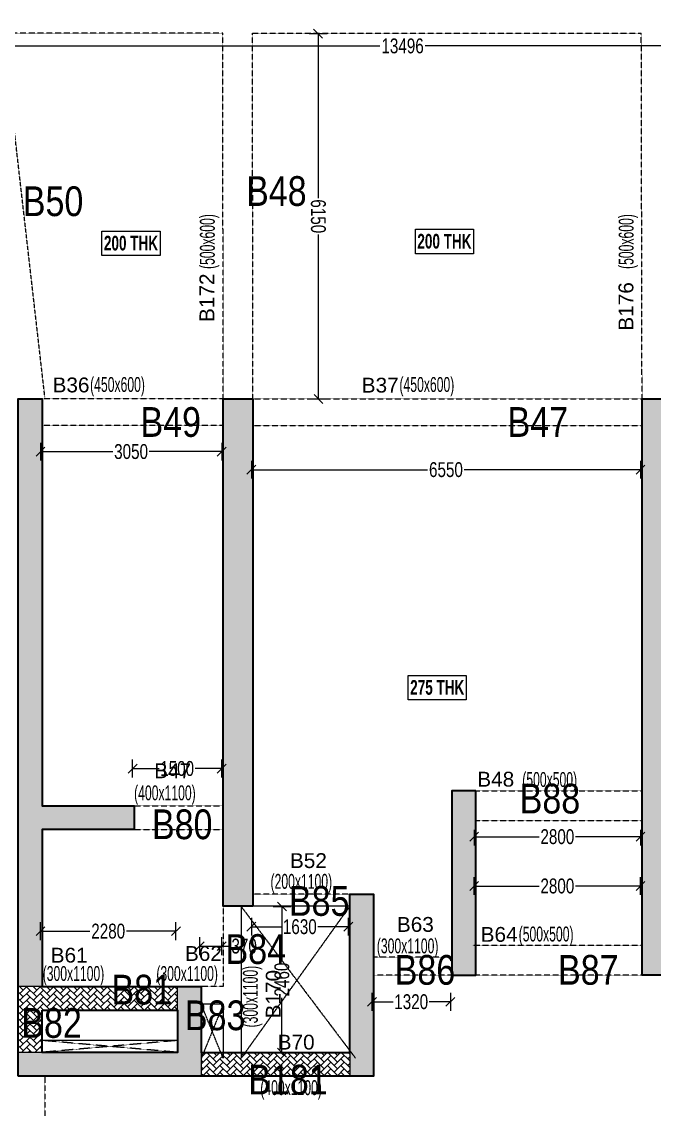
# Model space of a CAD drawing. Header units: millimetres. Extents: x 13 to 72195, y 3 to 63794.
# Drawn here: x 41681 to 52327, y 24773 to 43075 of the extents above; entities that cross this region are included whole.
import ezdxf
from ezdxf.enums import TextEntityAlignment as Align

# ---------------------------------------------------------------- set-up
doc = ezdxf.new("R2010")
doc.units = ezdxf.units.MM
doc.linetypes.add('HIDDEN', pattern=[0.375, 0.25, -0.125])
for name, color, linetype, lineweight in [('A-FLOR-IDEN', 11, 'Continuous', 9), ('A-HIDD-ABVE', 8, 'HIDDEN', 20), ('S-BEAM', 7, 'Continuous', 18), ('S-BEAM-IDEN', 2, 'Continuous', 9), ('S-COL HATCH', 9, 'Continuous', 0), ('S-COLS', 5, 'Continuous', 35)]:
    doc.layers.add(name, color=color, linetype=linetype, lineweight=lineweight)
for name, color, linetype in [('Abhinav working', 6, 'Continuous'), ('Beam Nos', 7, 'Continuous'), ('changes', 7, 'Continuous')]:
    doc.layers.add(name, color=color, linetype=linetype)
doc.styles.add('Dim.s & Anno.(Misc.)', font='ARIALN.TTF')
doc.styles.add('SC-BBS1', font='SansSerif')
doc.styles.add('SOBHA', font='swisscl.ttf')
doc.styles.add('Swis721 LtCn BT', font='swisscl.ttf', dxfattribs={"width": 0.9, "height": 233.355162})
doc.styles.add('Swis721 LtCn BT_B', font='', dxfattribs={"width": 0.9, "height": 246.918336})
doc.styles.get('Swis721 LtCn BT_B').set_extended_font_data('Swis721 LtCn BT', bold=True)
doc.dimstyles.new('S-100', dxfattribs={"dimscale": 100, "dimtxt": 2.5, "dimasz": 1.5, "dimexe": 1.5, "dimexo": 1.5, "dimgap": 0.1, "dimtad": 0, "dimdec": 0, "dimrnd": 0.0005, "dimzin": 0, "dimdsep": 46, "dimtxsty": 'SOBHA', "dimblk": 'OBLIQUE', "dimcen": 0.09, "dimclrd": 8, "dimclre": 8, "dimclrt": 6, "dimadec": 0, "dimazin": 0, "dimtfac": 1, "dimtdec": 0, "dimtofl": 0, "dimtmove": 0, "dimatfit": 3, "dimfxl": 1.5, "dimfxlon": 1, "dimtolj": 1, "dimtzin": 0, "dimlwd": -1, "dimlwe": -1, "dimarcsym": 0})

# ---------------------------------------------------------------- blocks, each defined once
blk = doc.blocks.new('A$C0921b736')
at = {"layer": 'S-COL HATCH', "transparency": 33554687}
h = blk.add_hatch(color=256, dxfattribs=at)
h.dxf.hatch_style = 1
h.paths.add_polyline_path([(29725, 12785), (30125, 12785), (30125, 15425), (31675, 15425), (31675, 15825), (30125, 15825), (30125, 22675), (29725, 22675)])
h = blk.add_hatch(color=256, dxfattribs=at)
h.dxf.hatch_style = 1
h.paths.add_polyline_path([(33675, 14135), (33175, 14135), (33175, 22675), (33675, 22675)])
h = blk.add_hatch(color=256, dxfattribs=at)
h.dxf.hatch_style = 1
h.paths.add_polyline_path([(40725, 12975), (40225, 12975), (40225, 22675), (40725, 22675)])
h = blk.add_hatch(color=256, dxfattribs=at)
h.dxf.hatch_style = 1
h.paths.add_polyline_path([(37425, 16075), (37025, 16075), (37025, 12975), (37425, 12975)])
h = blk.add_hatch(color=256, dxfattribs=at)
h.dxf.hatch_style = 1
h.paths.add_polyline_path([(35305, 11675), (35305, 11275), (35705, 11275), (35705, 14335), (35305, 14335)])
h = blk.add_hatch(color=256, dxfattribs=at)
h.dxf.hatch_style = 1
h.paths.add_polyline_path([(32805, 11275), (32805, 11675), (32805, 12785), (32405, 12785), (32405, 12385), (32405, 11675), (30125, 11675), (29725, 11675), (29725, 11275)])
at = {"layer": 'S-COL HATCH'}
h = blk.add_hatch(dxfattribs=at)
h.set_pattern_fill('AR-HBONE', color=256, scale=20)
h.set_pattern_definition([(45, (-31794446.854, 20735559.75), (0, 113.13708499), [240, -80]), (135, (-31794390.286, 20735616.32), (9e-15, 113.13708499), [240, -80])])
h.paths.add_polyline_path([(30125, 12385), (30125, 11692), (30125, 11692), (30125, 11675), (29725, 11675), (29725, 12785), (32405, 12785), (32405, 12485), (32405, 12385)])
h = blk.add_hatch(dxfattribs=at)
h.set_pattern_fill('AR-HBONE', color=256, scale=20)
h.set_pattern_definition([(45, (-31966103.18, 21022167.41), (0, 113.13708499), [240, -80]), (135, (-31966046.61, 21022223.98), (9e-15, 113.13708499), [240, -80])])
h.paths.add_polyline_path([(35305, 11275), (35305, 11675), (32805, 11675), (32805, 11275)])
at = {"layer": 'changes'}
for p, q in [((30125, 12785), (29725, 12785)), ((32405, 12385), (32405, 12785)), ((30125, 11675), (29725, 11675)), ((32805, 11675), (32805, 11275)), ((35305, 11675), (35305, 11275))]:
    blk.add_line(p, q, dxfattribs=at)
at = {"layer": 'S-COLS'}
blk.add_lwpolyline([(29725, 11275), (29725, 22675), (30125, 22675), (30125, 15825), (31675, 15825), (31675, 15425), (30125, 15425), (30125, 12785), (32805, 12785), (32805, 11675), (35305, 11675), (35305, 14335), (35705, 14335), (35705, 11275), (29725, 11275)], dxfattribs=at)
for points in [[(33675, 14135), (33175, 14135), (33175, 22675), (33675, 22675)], [(30125, 12385), (32405, 12385), (32405, 11675), (30125, 11675)]]:
    blk.add_lwpolyline(points, close=True, dxfattribs=at)
at = {"layer": 'S-COLS', "elevation": 0}
for points in [[(40725, 12975), (40225, 12975), (40225, 22675), (40725, 22675)], [(37425, 16075), (37025, 16075), (37025, 12975), (37425, 12975)]]:
    blk.add_lwpolyline(points, close=True, dxfattribs=at)
blk = doc.blocks.new('_OBLIQUE')
at = {"color": 0, "linetype": 'ByBlock'}
blk.add_line((-0.5, -0.5), (0.5, 0.5), dxfattribs=at)
blk = doc.blocks.new('*D335')
at = {"layer": 'Abhinav working', "color": 8, "transparency": 16777216}
for p, q in [((41343, 42726), (41343, 42518)), ((41343, 42668), (47709, 42667)), ((54839, 42667), (48473, 42667)), ((54839, 42725), (54839, 42517))]:
    blk.add_line(p, q, dxfattribs=at)
at = {"layer": 'Defpoints', "color": 0, "transparency": 16777216}
for p in [(41343, 42876, 0), (54839, 42875), (41343, 42668)]:
    blk.add_point(p, dxfattribs=at)
at = {"layer": 'Abhinav working', "color": 8, "transparency": 16777216, "xscale": 150, "yscale": 150, "zscale": 150}
for p, rotation in [((41343, 42668), 179.9950339990101), ((54839, 42667), 359.9950339990102)]:
    blk.add_blockref('_OBLIQUE', p, dxfattribs=dict(at, rotation=rotation))
at = {"layer": 'Abhinav working', "color": 6, "transparency": 16777216, "insert": (48091, 42667), "char_height": 250, "attachment_point": 5, "rotation": 359.995, "style": 'SOBHA'}
blk.add_mtext('\\A1;13496', dxfattribs=at)
blk = doc.blocks.new('*D349')
at = {"layer": 'Abhinav working', "color": 8, "transparency": 16777216}
for p, q in [((45546, 35686), (45546, 35386)), ((45546, 35536), (48513, 35536)), ((52096, 35536), (49128, 35536)), ((52096, 35686), (52096, 35386))]:
    blk.add_line(p, q, dxfattribs=at)
at = {"layer": 'Defpoints', "color": 0, "transparency": 16777216}
for p in [(45546, 36275), (52096, 36275, 0), (52096, 35536)]:
    blk.add_point(p, dxfattribs=at)
at = {"layer": 'Abhinav working', "color": 8, "transparency": 16777216, "xscale": 150, "yscale": 150, "zscale": 150, "rotation": 180}
blk.add_blockref('_OBLIQUE', (45546, 35536), dxfattribs=at)
at = {"layer": 'Abhinav working', "color": 8, "transparency": 16777216, "xscale": 150, "yscale": 150, "zscale": 150}
blk.add_blockref('_OBLIQUE', (52096, 35536), dxfattribs=at)
at = {"layer": 'Abhinav working', "color": 6, "transparency": 16777216, "insert": (48821, 35536), "char_height": 250, "attachment_point": 5, "style": 'SOBHA'}
blk.add_mtext('\\A1;6550', dxfattribs=at)
blk = doc.blocks.new('*D350')
at = {"layer": 'Abhinav working', "color": 8, "transparency": 16777216}
for p, q in [((46519, 42876), (46819, 42876)), ((46669, 42876), (46672, 40108)), ((46676, 36726), (46673, 39494)), ((46526, 36726), (46826, 36726))]:
    blk.add_line(p, q, dxfattribs=at)
at = {"layer": 'Defpoints', "color": 0, "transparency": 16777216}
for p in [(45538, 42875), (45546, 36725), (46676, 36726)]:
    blk.add_point(p, dxfattribs=at)
at = {"layer": 'Abhinav working', "color": 8, "transparency": 16777216, "xscale": 150, "yscale": 150, "zscale": 150}
for p, rotation in [((46669, 42876), 90.0691636443754), ((46676, 36726), 270.0691636443754)]:
    blk.add_blockref('_OBLIQUE', p, dxfattribs=dict(at, rotation=rotation))
at = {"layer": 'Abhinav working', "color": 6, "transparency": 16777216, "insert": (46672, 39801), "char_height": 250, "attachment_point": 5, "rotation": 270.0692, "style": 'SOBHA'}
blk.add_mtext('\\A1;6150', dxfattribs=at)
blk = doc.blocks.new('*D351')
at = {"layer": 'Abhinav working', "color": 8, "transparency": 16777216}
for p, q in [((41996, 35990), (41996, 35690)), ((45046, 35990), (45046, 35690)), ((41996, 35840), (43214, 35840)), ((45046, 35840), (43827, 35840))]:
    blk.add_line(p, q, dxfattribs=at)
at = {"layer": 'Defpoints', "color": 0, "transparency": 16777216}
for p in [(41996, 36275), (45046, 36275), (45046, 35840)]:
    blk.add_point(p, dxfattribs=at)
at = {"layer": 'Abhinav working', "color": 8, "transparency": 16777216, "xscale": 150, "yscale": 150, "zscale": 150}
for p, rotation in [((41996, 35840), 180.0001394134998), ((45046, 35840), 0.0001394134998965)]:
    blk.add_blockref('_OBLIQUE', p, dxfattribs=dict(at, rotation=rotation))
at = {"layer": 'Abhinav working', "color": 6, "transparency": 16777216, "insert": (43521, 35840), "char_height": 250, "attachment_point": 5, "rotation": 0.0001, "style": 'SOBHA'}
blk.add_mtext('\\A1;3050', dxfattribs=at)
blk = doc.blocks.new('*D379')
at = {"layer": 'Abhinav working', "color": 8, "transparency": 16777216}
for p, q in [((43546, 30356), (43546, 30656)), ((45046, 30356), (45046, 30656)), ((43546, 30506), (43992, 30506)), ((45046, 30506), (44599, 30506))]:
    blk.add_line(p, q, dxfattribs=at)
at = {"layer": 'Defpoints', "color": 0, "transparency": 16777216}
for p in [(45046, 30506), (43546, 29875), (45046, 29875)]:
    blk.add_point(p, dxfattribs=at)
at = {"layer": 'Abhinav working', "color": 8, "transparency": 16777216, "xscale": 150, "yscale": 150, "zscale": 150, "rotation": 180}
blk.add_blockref('_OBLIQUE', (43546, 30506), dxfattribs=at)
at = {"layer": 'Abhinav working', "color": 8, "transparency": 16777216, "xscale": 150, "yscale": 150, "zscale": 150}
blk.add_blockref('_OBLIQUE', (45046, 30506), dxfattribs=at)
at = {"layer": 'Abhinav working', "color": 6, "transparency": 16777216, "insert": (44296, 30506), "char_height": 250, "attachment_point": 5, "style": 'SOBHA'}
blk.add_mtext('\\A1;1500', dxfattribs=at)
blk = doc.blocks.new('*D380')
at = {"layer": 'Abhinav working', "color": 8, "transparency": 16777216}
for p, q in [((41996, 27619), (41996, 27919)), ((44276, 27619), (44276, 27919)), ((41996, 27769), (42829, 27769)), ((44276, 27769), (43442, 27769))]:
    blk.add_line(p, q, dxfattribs=at)
at = {"layer": 'Defpoints', "color": 0, "transparency": 16777216}
for p in [(44276, 27769), (41996, 26835), (44276, 26835)]:
    blk.add_point(p, dxfattribs=at)
at = {"layer": 'Abhinav working', "color": 8, "transparency": 16777216, "xscale": 150, "yscale": 150, "zscale": 150, "rotation": 180}
blk.add_blockref('_OBLIQUE', (41996, 27769), dxfattribs=at)
at = {"layer": 'Abhinav working', "color": 8, "transparency": 16777216, "xscale": 150, "yscale": 150, "zscale": 150}
blk.add_blockref('_OBLIQUE', (44276, 27769), dxfattribs=at)
at = {"layer": 'Abhinav working', "color": 6, "transparency": 16777216, "insert": (43136, 27769), "char_height": 250, "attachment_point": 5, "style": 'SOBHA'}
blk.add_mtext('\\A1;2280', dxfattribs=at)
blk = doc.blocks.new('*D382')
at = {"layer": 'Abhinav working', "color": 8, "transparency": 16777216}
for p, q in [((44676, 27367), (44676, 27667)), ((45046, 27367), (45046, 27667)), ((44676, 27517), (45046, 27517)), ((45046, 27517), (45196, 27517))]:
    blk.add_line(p, q, dxfattribs=at)
at = {"layer": 'Defpoints', "color": 0, "transparency": 16777216}
for p in [(45046, 27517), (44676, 26835), (45046, 26835)]:
    blk.add_point(p, dxfattribs=at)
at = {"layer": 'Abhinav working', "color": 8, "transparency": 16777216, "xscale": 150, "yscale": 150, "zscale": 150, "rotation": 180}
blk.add_blockref('_OBLIQUE', (44676, 27517), dxfattribs=at)
at = {"layer": 'Abhinav working', "color": 8, "transparency": 16777216, "xscale": 150, "yscale": 150, "zscale": 150}
blk.add_blockref('_OBLIQUE', (45046, 27517), dxfattribs=at)
at = {"layer": 'Abhinav working', "color": 6, "transparency": 16777216, "insert": (45424, 27517), "char_height": 250, "attachment_point": 5, "style": 'SOBHA'}
blk.add_mtext('\\A1;370', dxfattribs=at)
blk = doc.blocks.new('*D383')
at = {"layer": 'Abhinav working', "color": 8, "transparency": 16777216}
for p, q in [((45910, 28185), (46210, 28185)), ((46060, 28185), (46060, 27262)), ((46060, 25725), (46060, 26648)), ((45910, 25725), (46210, 25725))]:
    blk.add_line(p, q, dxfattribs=at)
at = {"layer": 'Defpoints', "color": 0, "transparency": 16777216}
for p in [(45346, 28185), (45346, 25725), (46060, 25725)]:
    blk.add_point(p, dxfattribs=at)
at = {"layer": 'Abhinav working', "color": 8, "transparency": 16777216, "xscale": 150, "yscale": 150, "zscale": 150}
for p, rotation in [((46060, 28185), 90), ((46060, 25725), 270)]:
    blk.add_blockref('_OBLIQUE', p, dxfattribs=dict(at, rotation=rotation))
at = {"layer": 'Abhinav working', "color": 6, "transparency": 16777216, "insert": (46060, 26955), "char_height": 250, "attachment_point": 5, "rotation": 90, "style": 'SOBHA'}
blk.add_mtext('\\A1;2460', dxfattribs=at)
blk = doc.blocks.new('*D384')
at = {"layer": 'Abhinav working', "color": 8, "transparency": 16777216}
for p, q in [((45546, 27994), (45546, 27694)), ((45546, 27844), (46057, 27844)), ((47176, 27844), (46664, 27844)), ((47176, 27994), (47176, 27694))]:
    blk.add_line(p, q, dxfattribs=at)
at = {"layer": 'Defpoints', "color": 0, "transparency": 16777216}
for p in [(45546, 28185), (47176, 28185), (47176, 27844)]:
    blk.add_point(p, dxfattribs=at)
at = {"layer": 'Abhinav working', "color": 8, "transparency": 16777216, "xscale": 150, "yscale": 150, "zscale": 150, "rotation": 180}
blk.add_blockref('_OBLIQUE', (45546, 27844), dxfattribs=at)
at = {"layer": 'Abhinav working', "color": 8, "transparency": 16777216, "xscale": 150, "yscale": 150, "zscale": 150}
blk.add_blockref('_OBLIQUE', (47176, 27844), dxfattribs=at)
at = {"layer": 'Abhinav working', "color": 6, "transparency": 16777216, "insert": (46361, 27844), "char_height": 250, "attachment_point": 5, "style": 'SOBHA'}
blk.add_mtext('\\A1;1630', dxfattribs=at)
blk = doc.blocks.new('*D385')
at = {"layer": 'Abhinav working', "color": 8, "transparency": 16777216}
for p, q in [((47576, 26731), (47576, 26431)), ((48896, 26731), (48896, 26431)), ((47576, 26581), (47932, 26581)), ((48896, 26581), (48539, 26581))]:
    blk.add_line(p, q, dxfattribs=at)
at = {"layer": 'Defpoints', "color": 0, "transparency": 16777216}
for p in [(47576, 27025), (48896, 27025, 0), (48896, 26581)]:
    blk.add_point(p, dxfattribs=at)
at = {"layer": 'Abhinav working', "color": 8, "transparency": 16777216, "xscale": 150, "yscale": 150, "zscale": 150, "rotation": 180}
blk.add_blockref('_OBLIQUE', (47576, 26581), dxfattribs=at)
at = {"layer": 'Abhinav working', "color": 8, "transparency": 16777216, "xscale": 150, "yscale": 150, "zscale": 150}
blk.add_blockref('_OBLIQUE', (48896, 26581), dxfattribs=at)
at = {"layer": 'Abhinav working', "color": 6, "transparency": 16777216, "insert": (48236, 26581), "char_height": 250, "attachment_point": 5, "style": 'SOBHA'}
blk.add_mtext('\\A1;1320', dxfattribs=at)
blk = doc.blocks.new('*D386')
at = {"layer": 'Abhinav working', "color": 8, "transparency": 16777216}
for p, q in [((49296, 28379), (49296, 28679)), ((52096, 28379), (52096, 28679)), ((49296, 28529), (50389, 28529)), ((52096, 28529), (51002, 28529))]:
    blk.add_line(p, q, dxfattribs=at)
at = {"layer": 'Defpoints', "color": 0, "transparency": 16777216}
for p in [(52096, 28529), (49296, 27525, 0), (52096, 27525, 0)]:
    blk.add_point(p, dxfattribs=at)
at = {"layer": 'Abhinav working', "color": 8, "transparency": 16777216, "xscale": 150, "yscale": 150, "zscale": 150, "rotation": 180}
blk.add_blockref('_OBLIQUE', (49296, 28529), dxfattribs=at)
at = {"layer": 'Abhinav working', "color": 8, "transparency": 16777216, "xscale": 150, "yscale": 150, "zscale": 150}
blk.add_blockref('_OBLIQUE', (52096, 28529), dxfattribs=at)
at = {"layer": 'Abhinav working', "color": 6, "transparency": 16777216, "insert": (50696, 28529), "char_height": 250, "attachment_point": 5, "style": 'SOBHA'}
blk.add_mtext('\\A1;2800', dxfattribs=at)
blk = doc.blocks.new('*D387')
at = {"layer": 'Abhinav working', "color": 8, "transparency": 16777216}
for p, q in [((49296, 29475), (49296, 29209)), ((52096, 29475), (52096, 29209)), ((49296, 29359), (50389, 29359)), ((52096, 29359), (51002, 29359))]:
    blk.add_line(p, q, dxfattribs=at)
at = {"layer": 'Defpoints', "color": 0, "transparency": 16777216}
for p in [(49296, 29625, 0), (52096, 29625, 0), (52096, 29359)]:
    blk.add_point(p, dxfattribs=at)
at = {"layer": 'Abhinav working', "color": 8, "transparency": 16777216, "xscale": 150, "yscale": 150, "zscale": 150, "rotation": 180}
blk.add_blockref('_OBLIQUE', (49296, 29359), dxfattribs=at)
at = {"layer": 'Abhinav working', "color": 8, "transparency": 16777216, "xscale": 150, "yscale": 150, "zscale": 150}
blk.add_blockref('_OBLIQUE', (52096, 29359), dxfattribs=at)
at = {"layer": 'Abhinav working', "color": 6, "transparency": 16777216, "insert": (50696, 29359), "char_height": 250, "attachment_point": 5, "style": 'SOBHA'}
blk.add_mtext('\\A1;2800', dxfattribs=at)
blk = doc.blocks.new('*D298')
at = {"layer": 'Abhinav working', "color": 8, "transparency": 16777216}
for p, q in [((44676, 24514), (44676, 24214)), ((44676, 24364), (45619, 24364)), ((47176, 24364), (46232, 24364)), ((47176, 24514), (47176, 24214))]:
    blk.add_line(p, q, dxfattribs=at)
at = {"layer": 'Defpoints', "color": 0, "transparency": 16777216}
for p in [(44676, 25325), (47176, 25325), (47176, 24364)]:
    blk.add_point(p, dxfattribs=at)
at = {"layer": 'Abhinav working', "color": 8, "transparency": 16777216, "xscale": 150, "yscale": 150, "zscale": 150, "rotation": 180}
blk.add_blockref('_OBLIQUE', (44676, 24364), dxfattribs=at)
at = {"layer": 'Abhinav working', "color": 8, "transparency": 16777216, "xscale": 150, "yscale": 150, "zscale": 150}
blk.add_blockref('_OBLIQUE', (47176, 24364), dxfattribs=at)
at = {"layer": 'Abhinav working', "color": 6, "transparency": 16777216, "insert": (45926, 24364), "char_height": 250, "attachment_point": 5, "style": 'SOBHA'}
blk.add_mtext('\\A1;2500', dxfattribs=at)

msp = doc.modelspace()

# ---------------------------------------------------------------- linework, layer by layer
at = {"layer": 'A-FLOR-IDEN', "color": 8, "flags": 128}
for points in [[(44008.1, 39551.5), (44008.1, 39139.7), (43030.6, 39139.7), (43030.6, 39551.5)], [(44008.1, 39551.5), (44008.1, 39139.7), (43030.6, 39139.7), (43030.6, 39551.5)], [(49284.1, 39582.5), (49284.1, 39170.7), (48306.6, 39170.7), (48306.6, 39582.5)], [(49284.1, 39582.5), (49284.1, 39170.7), (48306.6, 39170.7), (48306.6, 39582.5)], [(49163.3, 32073.9), (49163.3, 31662.1), (48185.8, 31662.1), (48185.8, 32073.9)]]:
    msp.add_lwpolyline(points, close=True, dxfattribs=at)
at = {"layer": 'A-HIDD-ABVE', "linetype": 'HIDDEN'}
for p, q in [((47201.7, 28190.2), (45371.7, 25630.2)), ((47301.7, 25630.2), (45371.7, 28190.2)), ((45071.7, 26540.2), (44701.7, 25630.2)), ((45071.7, 25630.2), (44701.7, 26540.2)), ((44301.7, 25930.4), (42021.7, 25730.2)), ((44301.7, 25730.2), (42021.7, 25930.4))]:
    msp.add_line(p, q, dxfattribs=at)
at = {"layer": 'S-BEAM', "linetype": 'HIDDEN'}
for p, q in [((42070.1, 36758.6), (41369.2, 42881.4, 0)), ((45064.1, 42880.2), (41369.3, 42880.2)), ((45071.7, 36730.2), (45064.1, 42880.2)), ((45564.3, 42880.2), (52109.3, 42880.2)), ((45571.7, 36730.2), (45564.3, 42880.2)), ((52121.7, 36730.2, 0), (52109.3, 42880.2, 0)), ((45071.7, 36730.2), (42021.7, 36730.2)), ((45571.7, 36730.2), (52121.7, 36730.2, 0)), ((45071.7, 36280.2), (42021.7, 36280.2)), ((45571.7, 36280.2), (52121.7, 36280.2)), ((49321.7, 30130.2, 0), (52121.7, 30130.2, 0)), ((43571.7, 29880.2), (45071.7, 29880.2)), ((43571.7, 29480.2), (45071.7, 29480.2)), ((49321.7, 29630.2, 0), (52121.7, 29630.2, 0)), ((47201.7, 28390.2), (45571.7, 28390.2)), ((45071.7, 28190.2), (45071.7, 26840.2)), ((52121.7, 27530.2, 0), (49271.7, 27530.2, 0)), ((48921.7, 27330.2), (47601.7, 27330.2)), ((54971.7, 27030.2), (47601.7, 27030.2)), ((45071.7, 26840.2), (44701.7, 26840.2)), ((42071.7, 25330.2), (42071.7, 23330.2))]:
    msp.add_line(p, q, dxfattribs=at)
at = {"layer": 'S-BEAM'}
for p, q in [((45371.7, 28190.2), (45371.7, 25630.2)), ((47201.7, 28190.2), (45571.7, 28190.2)), ((45071.7, 26540.2), (44701.7, 26540.2)), ((45071.7, 26540.2), (45071.7, 25630.2))]:
    msp.add_line(p, q, dxfattribs=at)
at = {"layer": 'S-BEAM', "ltscale": 250000, "elevation": 0}
msp.add_lwpolyline([(69922.1, 38893.6, -0.1044195), (37805.1, 52358.6, 0.059137), (29681.9, 57681.4, 0.0634891)], format="xyb", dxfattribs=at)
at = {"layer": 'S-BEAM', "elevation": 0}
msp.add_lwpolyline([(42021.7, 25730.2), (44301.7, 25730.2), (44301.7, 25930.4), (42021.7, 25930.4)], close=True, dxfattribs=at)

# ---------------------------------------------------------------- block references
at = {"layer": 'changes'}
msp.add_blockref('A$C0921b736', (11896.7, 14055), dxfattribs=at)
msp.add_blockref('A$C0921b736', (11896.7, 14055), dxfattribs=at)

# ---------------------------------------------------------------- texts
at = {"layer": 'A-FLOR-IDEN', "color": 1, "char_height": 246.92, "width": 1155, "attachment_point": 2, "line_spacing_factor": 0.964267, "style": 'Swis721 LtCn BT_B'}
for s, insert in [('200 THK', (43519.4, 39473.5)), ('200 THK', (43519.4, 39473.5)), ('200 THK', (48795.4, 39504.5)), ('200 THK', (48795.4, 39504.5)), ('275 THK', (48674.5, 31995.9))]:
    msp.add_mtext(s, dxfattribs=dict(at, insert=insert))
at = {"layer": 'Abhinav working', "char_height": 500, "attachment_point": 1, "style": 'Dim.s & Anno.(Misc.)'}
for s, insert in [('B48', (45456.5, 40475.7)), ('B50', (41698.4, 40304.2, 0)), ('B49', (43679.2, 36588.8, 0)), ('B47', (49857.6, 36588.8, 0)), ('B88', (50061.7, 30250.9)), ('B80', (43872.2, 29818.3, 0)), ('B85', (46178.1, 28528.3, 0)), ('B84', (45110.5, 27718.4)), ('B86', (47957.9, 27368.3, 0)), ('B87', (50707.4, 27368.3, 0)), ('B81', (43191.2, 27035.5)), ('B83', (44426.4, 26603.6)), ('B82', (41673.1, 26474.5)), ('B181', (45492.6, 25520.8))]:
    msp.add_mtext_dynamic_manual_height_columns(s, width=21149.247, gutter_width=5423.5, heights=[0], dxfattribs=dict(at, insert=insert))
at = {"layer": 'Beam Nos', "color": 3, "style": 'SC-BBS1'}
for s, p in [('B172', (44997.5, 38430.6)), ('B176', (52050.5, 38284.6, 0)), ('B170', (46114.1, 26709.2))]:
    msp.add_text(s, height=250, rotation=90, dxfattribs=at).set_placement(p, align=Align.BOTTOM_CENTER)
for s, p in [('B36', (42509.9, 36762.7)), ('B37', (47714.4, 36759)), ('B47', (44220, 30268.9)), ('B48', (49659, 30127.4)), ('B52', (46505.9, 28757.3)), ('B63', (48305.9, 27683)), ('B64', (49715.8, 27515.3)), ('B61', (42479.2, 27165.5)), ('B62', (44738.5, 27193.8)), ('B70', (46299.9, 25701.9))]:
    msp.add_text(s, height=250, dxfattribs=at).set_placement(p, align=Align.BOTTOM_CENTER)
at = {"layer": 'S-BEAM-IDEN', "style": 'Swis721 LtCn BT', "width": 0.8}
for s, p in [('(500x600)', (44929, 38914.2)), ('(500x600)', (51979, 38914.2, 0)), ('(300x1100)', (45653.7, 26149.9, 0))]:
    msp.add_text(s, height=250, rotation=90, dxfattribs=at).set_placement(p)
for s, p in [('(450x600)', (42831.1, 36845.2)), ('(450x600)', (48038.2, 36845.2)), ('(500x500)', (50105.6, 30196.9)), ('(400x1100)', (43571.8, 29972.3, 0)), ('(200x1100)', (45867.9, 28482.3, 0)), ('(500x500)', (50045.2, 27596.9)), ('(300x1100)', (47657.2, 27396.9)), ('(300x1100)', (42032.8, 26932.3, 0)), ('(300x1100)', (43946, 26932.3, 0)), ('(400x1100)', (45695.8, 25011.2, 0))]:
    msp.add_text(s, height=250, dxfattribs=at).set_placement(p)

# ---------------------------------------------------------------- dimensions: what is measured, and where the dimension line sits
at = {"layer": 'Abhinav working'}
for p1, p2, distance, picture, middle in [((54839.5, 42875), (41343.1, 42876.1, 0), 208.3, '*D335', (48091.3, 42667.3)), ((45538.2, 42875), (45545.6, 36724.9), 1130.4, '*D350', (46672.3, 39801.3)), ((41995.6, 36274.9), (45045.6, 36275), -434.5, '*D351', (43520.6, 35840.5)), ((47575.6, 27025), (48895.6, 27025, 0), -444, '*D385', (48235.6, 26580.9))]:
    dim = msp.add_aligned_dim(p1=p1, p2=p2, distance=distance, dimstyle='S-100', dxfattribs=at)
    dim.commit()
    dim.dimension.update_dxf_attribs({"geometry": picture, "text_midpoint": middle})
for base, p1, p2, picture, middle in [((52095.6, 35536.3), (45545.6, 36275), (52095.6, 36275, 0), '*D349', (48820.6, 35536.3)), ((45045.6, 30506.3), (43545.6, 29874.9), (45045.6, 29874.9), '*D379', (44295.6, 30506.3)), ((52095.6, 29359), (49295.6, 29624.9, 0), (52095.6, 29624.9, 0), '*D387', (50695.6, 29359)), ((52095.6, 28529.3), (49295.6, 27525, 0), (52095.6, 27525, 0), '*D386', (50695.6, 28529.3)), ((47175.6, 27844), (45545.6, 28184.9), (47175.6, 28184.9), '*D384', (46360.6, 27844)), ((44275.6, 27769.2), (41995.6, 26834.9), (44275.6, 26834.9), '*D380', (43135.6, 27769.2)), ((45045.6, 27516.8), (44675.6, 26834.9), (45045.6, 26834.9), '*D382', (45424.2, 27516.8)), ((47175.6, 24363.8), (44675.6, 25324.9), (47175.6, 25324.9), '*D298', (45925.6, 24363.8))]:
    dim = msp.add_linear_dim(base=base, p1=p1, p2=p2, dimstyle='S-100', dxfattribs=at)
    dim.commit()
    dim.dimension.update_dxf_attribs({"geometry": picture, "text_midpoint": middle})
dim = msp.add_linear_dim(base=(46059.6, 25724.9), p1=(45345.6, 28184.9), p2=(45345.6, 25724.9), angle=90, dimstyle='S-100', dxfattribs=at)
dim.commit()
dim.dimension.update_dxf_attribs({"geometry": '*D383', "text_midpoint": (46059.6, 26954.9)})

doc.saveas('drawing.dxf')
